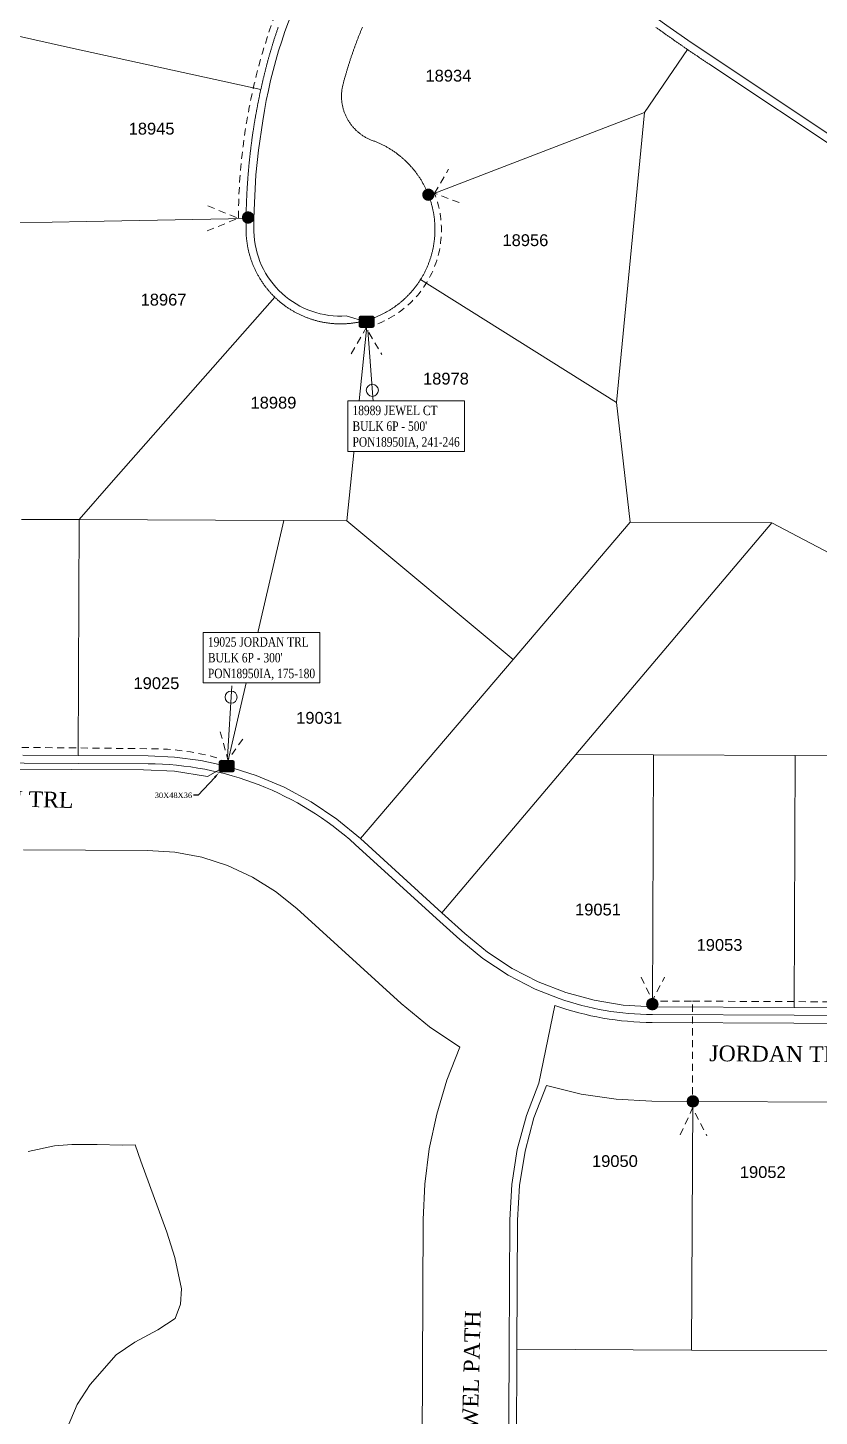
# Model space of a CAD drawing. Header units: feet. Extents: x 865220 to 2821149, y -2240498 to 944432.
# Drawn here: x 2812479 to 2812982, y 938636 to 939518 of the extents above; entities that cross this region are included whole.
import ezdxf
from ezdxf import colors
from ezdxf.entities.mleader import LeaderData, LeaderLine
from ezdxf.enums import TextEntityAlignment as Align
from ezdxf.lldxf.tags import DXFTag
from ezdxf.math import Vec2, Vec3

# ---------------------------------------------------------------- set-up
doc = ezdxf.new("R2010")
doc.units = ezdxf.units.FT
doc.header["$LTSCALE"] = 0.015
doc.header["$MEASUREMENT"] = 0
doc.linetypes.add('DASHED', pattern=[5, 3, -2])
for name, color, linetype in [('288A', 112, '288A'), ('48C', 112, '48C'), ('48D', 112, '48D'), ('Dakota County Addresses', 7, 'Continuous'), ('Dakota County Parcels', 7, 'Continuous'), ('DETAIL', 7, 'Continuous'), ('DROP BURIED', 7, 'DASHED'), ('STREET NAME', 7, 'Continuous'), ('TAIL', 1, 'MST'), ('TELEPHONE STRUCT-PROP', 6, 'Continuous'), ('TERMINALS', 7, 'Continuous')]:
    doc.layers.add(name, color=color, linetype=linetype)
doc.layers.add('RUNNING LINE (UNDERGROUND)', color=10, linetype='Continuous', lineweight=40)
doc.styles.add('Dimensions 100', font='arial.ttf')
doc.styles.add('Line', font='txt.shx', dxfattribs={"height": 3})
doc.styles.add('SIMPLEX', font='times.ttf', dxfattribs={"width": 0.8})
doc.styles.get("Standard").update_dxf_attribs({"font": 'times.ttf'})
doc.styles.add('Utilities', font='arial.ttf', dxfattribs={"height": 2.5})
tags = doc.linetypes.add('288A', pattern='A,80,-5,["288A",Line,S=1.5,R=0,X=0,Y=-1.5],-24', length=109).pattern_tags.tags
tags[6] = DXFTag(74, 10)
tags = doc.linetypes.add('48C', pattern='A,80,-5,["48C",Line,S=1.5,R=0,X=0,Y=-1.5],-20', length=105).pattern_tags.tags
tags[6] = DXFTag(74, 10)
tags = doc.linetypes.add('48D', pattern='A,80,-5,["48D",Line,S=1.5,R=0,X=0,Y=-1.5],-20', length=105).pattern_tags.tags
tags[6] = DXFTag(74, 10)
tags = doc.linetypes.add('MST', pattern='A,5,-5,5,-5,["TAIL",Line,S=1.5,R=0,X=0,Y=-1.5],-20', length=40).pattern_tags.tags
tags[10] = DXFTag(74, 10)

# ---------------------------------------------------------------- blocks, each defined once
blk = doc.blocks.new('ACMAP_ANN_TEMPLATE_Dakota County Addresses')
at = {"layer": 'Dakota County Addresses', "style": 'Dimensions 100'}
blk.add_attdef('DakotaCountyAddress', text='', height=50, dxfattribs=at).set_placement((0, 0), align=Align.CENTER)
blk = doc.blocks.new('Proposed FlowerPot')
at = {"lineweight": 5, "ltscale": 100, "true_color": 0xffffff}
h = blk.add_hatch(color=7, dxfattribs=at)
h.dxf.hatch_style = 1
h.paths.add_polyline_path([(-0.06, 0, 0.414214), (0, -0.06, 0.414214), (0.06, 0, 0.414214), (0, 0.06, 0.414214)])
at = {"lineweight": 5, "ltscale": 100}
blk.add_circle((0, 0), 0.0604, dxfattribs=at)
at = {"layer": 'RUNNING LINE (UNDERGROUND)', "color": 6, "lineweight": 5, "const_width": 0.00907, "flags": 128}
blk.add_lwpolyline([(-0.06, 0, -0.414214), (0, 0.06, -0.414214), (0.06, 0, -0.414214), (0, -0.06, -0.414214), (-0.06, 0)], format="xyb", dxfattribs=at)
at = {"color": 18, "linetype": 'ByBlock', "lineweight": 5, "ltscale": 100, "true_color": 0x000000, "style": 'Dimensions 100'}
blk.add_text('F', height=0.0744, dxfattribs=at).set_placement((-0.029, -0.037))
blk = doc.blocks.new('NEW HH')
at = {"ltscale": 40, "true_color": 0xffffff}
h = blk.add_hatch(color=7, dxfattribs=at)
h.dxf.hatch_style = 1
h.paths.add_polyline_path([(-0.061, -0.031, 0.414214), (-0.046, -0.046), (0.046, -0.046, 0.414214), (0.061, -0.031), (0.061, 0.031, 0.414214), (0.046, 0.046), (-0.046, 0.046, 0.414214), (-0.061, 0.031)])
at = {"layer": 'RUNNING LINE (UNDERGROUND)', "color": 6, "lineweight": 0, "const_width": 0.005, "flags": 128}
blk.add_lwpolyline([(-0.061, 0.031), (-0.061, -0.031, 0.414214), (-0.046, -0.046), (0.046, -0.046, 0.414214), (0.061, -0.031), (0.061, 0.031, 0.414214), (0.046, 0.046), (-0.046, 0.046, 0.414214)], format="xyb", close=True, dxfattribs=at)
at = {"layer": 'TELEPHONE STRUCT-PROP', "color": 18, "true_color": 0x000000, "style": 'Utilities'}
blk.add_text('HH', height=0.05, dxfattribs=at).set_placement((0, 0), align=Align.MIDDLE_CENTER)
blk = doc.blocks.new('TERMINAL')
at = {"lineweight": 5, "ltscale": 0.5, "flags": 128}
blk.add_lwpolyline([(-0.07, -0.65), (-0.07, 44.75)], dxfattribs=at)
at = {"lineweight": 5, "ltscale": 0.5}
blk.add_circle((-0.07, 37.61), 3.83, dxfattribs=at)

msp = doc.modelspace()

# ---------------------------------------------------------------- linework, layer by layer
at = {"layer": '288A', "lineweight": 5, "ltscale": 50, "flags": 128}
msp.add_lwpolyline([(2813070.42, 938894.83), (2813053.58, 938890.31), (2812965.6, 938890.79), (2812875.61, 938891.24, -0.084324), (2812816.43, 938901.49), (2812801.09, 938907.46), (2812784.03, 938916.26), (2812767.98, 938926.79), (2812753.23, 938938.86), (2812738.55, 938952.21), (2812686.72, 938999.34, 0.185273), (2812555.26, 939050.53), (2812510.77, 939050.75), (2812407.7, 939051.26), (2812381.33, 939052.3, -0.161092), (2812156.97, 939145.3), (2812139.07, 939161.78), (2812122.18, 939179.41), (2812105.45, 939199.32), (2812090.7, 939219.47), (2812077.29, 939240.44), (2812022.63, 939332.51), (2811974.14, 939414.19), (2811831.22, 939654.93), (2811785.28, 939732.31), (2811729.13, 939826.89), (2811701.99, 939872.6), (2811702.8, 939881.03), (2811714.14, 939881.94), (2811796, 939930.54, 0.26802), (2811897.31, 940111.11), (2811896.19, 940201.09), (2811892.59, 940490.55), (2811891.75, 940550.67), (2811889.54, 940728.58), (2811889.19, 940756.42), (2811888.22, 940783.26), (2811885.97, 940810.09), (2811882.47, 940836.67), (2811878.62, 940865.83), (2811876.17, 940895.03), (2811875.11, 940924.37), (2811874.78, 940950.87), (2811871.29, 941231.88), (2811870.98, 941257.26), (2811869.39, 941282.07, 0.233625), (2811751.67, 941464.29), (2811704.95, 941492.18), (2811680.69, 941508.12, -0.219143), (2811542.68, 941752.06), (2811530.31, 941901.64), (2811531.25, 941931.56), (2811534.67, 941960.16, -0.23519), (2811709.17, 942202.54), (2811729.85, 942212.55), (2811738.55, 942217.29), (2811746.6, 942223.54), (2811753.52, 942231.02), (2811765.86, 942249.72, -0.660055), (2811899.07, 942214.02), (2811904.77, 942206.54)], format="xyb", dxfattribs=at)
at = {"layer": '48C', "lineweight": 5, "ltscale": 50, "flags": 128}
msp.add_lwpolyline([(2813070.35, 938892.07), (2813056.78, 938884.87), (2812965.57, 938885.79), (2812875.58, 938886.24, -0.083907), (2812813.73, 938897.01), (2812803.44, 938847.64), (2812795.65, 938827.23), (2812789.81, 938805.49), (2812786.24, 938783.27), (2812784.98, 938760.93), (2812784.57, 938678.72), (2812783.73, 938508.58), (2812784.85, 938488.98, 0.287906), (2812891.97, 938356.33), (2812915.61, 938348.21), (2813077.26, 938292.71), (2813100.54, 938283.99, -0.044055), (2813171.11, 938247.82), (2813186.03, 938244.06)], format="xyb", dxfattribs=at)
at = {"layer": '48D', "lineweight": 5, "ltscale": 50, "flags": 128}
msp.add_lwpolyline([(2813501.03, 939102.46), (2813494.95, 939112.51), (2813354.8, 939205.82), (2812900.35, 939508.55), (2812884.87, 939519.37), (2812861.55, 939536.4), (2812828.14, 939562.39), (2812798.34, 939587.29), (2812781.55, 939602.09), (2812763.31, 939618.84), (2812749.95, 939631.57), (2812744.88, 939636.41), (2812727.72, 939653.69, -0.106157), (2812468.85, 940062.46), (2812460.57, 940083.23), (2812452.61, 940089.69)], format="xyb", dxfattribs=at)
at = {"layer": 'Dakota County Parcels', "lineweight": 5}
for p, q in [((2812470.99, 939512.97), (2812505.97, 939505.29)), ((2812505.97, 939505.29), (2812626.88, 939478.75)), ((2812870.52, 939464.18), (2812897.94, 939504.14)), ((2812911.45, 939495.01), (2813352.03, 939201.66)), ((2813501.03, 939102.46), (2812911.46, 939495.01)), ((2812870.52, 939464.18), (2812733.5, 939411.45)), ((2812852.73, 939280.06), (2812870.52, 939464.18)), ((2812472.46, 939394.16), (2812516.04, 939394.97)), ((2812516.04, 939394.97), (2812617.53, 939396.86)), ((2812852.73, 939280.06), (2812728.34, 939358.04)), ((2812533.38, 939230.55), (2812635.71, 939346.87)), ((2812681.53, 939204.89), (2812694.66, 939332.42)), ((2812861.51, 939204), (2812852.73, 939280.06)), ((2812511.55, 939205.74), (2812533.38, 939230.55)), ((2812474.81, 939205.65), (2812511.55, 939205.73)), ((2812510.8, 939055.75), (2812511.55, 939205.73)), ((2812511.55, 939205.73), (2812641.53, 939205.09)), ((2812605.23, 939049), (2812641.53, 939205.09)), ((2812641.53, 939205.09), (2812681.53, 939204.89)), ((2812681.53, 939204.89), (2812787.17, 939116.81)), ((2812787.17, 939116.81), (2812861.51, 939204)), ((2812861.51, 939204), (2812951.5, 939203.55)), ((2812827.02, 939056.47), (2812951.5, 939203.55)), ((2812951.5, 939203.55), (2813043.13, 939155.19)), ((2812690.13, 939003), (2812787.17, 939116.81)), ((2812475.68, 939055.93), (2812510.8, 939055.75)), ((2812510.8, 939055.75), (2812555.28, 939055.53)), ((2812741.91, 938955.91), (2812827.02, 939056.47)), ((2812827.02, 939056.47), (2812876.42, 939056.22)), ((2812875.63, 938896.24), (2812876.42, 939056.22)), ((2812876.42, 939056.22), (2812966.41, 939055.77)), ((2812965.62, 938895.79), (2812966.41, 939055.77)), ((2812966.41, 939055.77), (2813071.4, 939055.25)), ((2812690.13, 939003), (2812741.91, 938955.91)), ((2812476.03, 938995.93), (2812554.98, 938995.54)), ((2812649.77, 938958.62), (2812716.13, 938898.26)), ((2812741.91, 938955.91), (2812756.49, 938942.65)), ((2812875.63, 938896.24), (2812965.62, 938895.79)), ((2812965.62, 938895.79), (2813070.61, 938895.27)), ((2812875.33, 938836.25), (2812901.33, 938836.12)), ((2812900.56, 938678.14), (2812901.33, 938836.12)), ((2812901.33, 938836.12), (2812996.32, 938835.65)), ((2812478.98, 938804.22), (2812495.85, 938807.96)), ((2812495.85, 938807.96), (2812506.74, 938808.65)), ((2812506.74, 938808.65), (2812522.94, 938808.79)), ((2812522.94, 938808.79), (2812538.84, 938808.32)), ((2812538.84, 938808.32), (2812546.95, 938808.56)), ((2812546.95, 938808.56), (2812550.74, 938798.17)), ((2812550.74, 938798.17), (2812567.2, 938753.06)), ((2812729.28, 938619), (2812729.98, 938761.07)), ((2812789.57, 938678.69), (2812789.98, 938760.77)), ((2812567.2, 938753.06), (2812572.33, 938737)), ((2812572.33, 938737), (2812576.4, 938717.04)), ((2812576.4, 938717.04), (2812575.88, 938707.44)), ((2812575.88, 938707.44), (2812572.56, 938698.31)), ((2812572.56, 938698.31), (2812561.42, 938691.02)), ((2812561.42, 938691.02), (2812546.88, 938683.3)), ((2812535.05, 938675.1), (2812518.51, 938656.36)), ((2812546.88, 938683.3), (2812535.05, 938675.1)), ((2812789.27, 938618.7), (2812789.57, 938678.69)), ((2812789.57, 938678.69), (2812900.56, 938678.14)), ((2812900.56, 938678.14), (2812995.54, 938677.67)), ((2812518.51, 938656.36), (2812510.12, 938643.69)), ((2812510.12, 938643.69), (2812503.94, 938628.64))]:
    msp.add_line(p, q, dxfattribs=at)
for points in [[(2812637.92, 939518.36), (2812637.76, 939517.89), (2812637.6, 939517.41), (2812637.43, 939516.94), (2812637.27, 939516.47), (2812637.11, 939515.99), (2812636.95, 939515.52), (2812636.79, 939515.05), (2812636.64, 939514.57), (2812636.48, 939514.1), (2812636.32, 939513.62), (2812636.16, 939513.15), (2812636.01, 939512.67), (2812635.85, 939512.2), (2812635.7, 939511.72), (2812635.55, 939511.25), (2812635.4, 939510.77), (2812635.24, 939510.29), (2812635.09, 939509.82), (2812634.94, 939509.34), (2812634.79, 939508.86), (2812634.64, 939508.39), (2812634.5, 939507.91), (2812634.35, 939507.43), (2812634.2, 939506.95), (2812634.06, 939506.47), (2812633.91, 939506), (2812633.77, 939505.52), (2812633.62, 939505.04), (2812633.48, 939504.56), (2812633.34, 939504.08), (2812633.2, 939503.6), (2812633.06, 939503.12), (2812632.92, 939502.64), (2812632.78, 939502.16), (2812632.64, 939501.68), (2812632.5, 939501.2), (2812632.37, 939500.72), (2812632.23, 939500.24), (2812632.1, 939499.76), (2812631.96, 939499.27), (2812631.83, 939498.79), (2812631.69, 939498.31), (2812631.56, 939497.83), (2812631.43, 939497.35), (2812631.3, 939496.86), (2812631.17, 939496.38), (2812631.04, 939495.9), (2812630.91, 939495.41), (2812630.77, 939494.88)], [(2812691.44, 939518.34), (2812691.25, 939517.88), (2812691.05, 939517.42), (2812690.86, 939516.96), (2812690.67, 939516.5), (2812690.48, 939516.04), (2812690.29, 939515.57), (2812690.1, 939515.11), (2812689.91, 939514.65), (2812689.73, 939514.18), (2812689.54, 939513.72), (2812689.35, 939513.25), (2812689.17, 939512.79), (2812688.99, 939512.32), (2812688.8, 939511.86), (2812688.62, 939511.39), (2812688.44, 939510.93), (2812688.26, 939510.46), (2812688.08, 939509.99), (2812687.9, 939509.53), (2812687.73, 939509.06), (2812687.55, 939508.59), (2812687.37, 939508.12), (2812687.2, 939507.66), (2812687.03, 939507.19), (2812686.85, 939506.72), (2812686.68, 939506.25), (2812686.51, 939505.78), (2812686.34, 939505.31), (2812686.17, 939504.84), (2812686, 939504.37), (2812685.83, 939503.9), (2812685.66, 939503.43), (2812685.5, 939502.95), (2812685.33, 939502.48), (2812685.17, 939502.01), (2812685.01, 939501.54), (2812684.84, 939501.07), (2812684.68, 939500.59), (2812684.52, 939500.12), (2812684.36, 939499.65), (2812684.2, 939499.17), (2812684.04, 939498.7), (2812683.89, 939498.22), (2812683.73, 939497.75), (2812683.57, 939497.27), (2812683.42, 939496.8), (2812683.26, 939496.32), (2812683.11, 939495.85), (2812682.96, 939495.37), (2812682.81, 939494.89), (2812682.66, 939494.42), (2812682.51, 939493.94), (2812682.36, 939493.46), (2812682.21, 939492.98), (2812682.06, 939492.51), (2812681.92, 939492.03), (2812681.77, 939491.55), (2812681.63, 939491.07), (2812681.49, 939490.59), (2812681.34, 939490.11), (2812681.2, 939489.63), (2812681.06, 939489.15), (2812680.92, 939488.67), (2812680.78, 939488.19), (2812680.65, 939487.71), (2812680.51, 939487.23), (2812680.37, 939486.75), (2812680.24, 939486.27), (2812680.1, 939485.79), (2812679.97, 939485.31), (2812679.84, 939484.82), (2812679.7, 939484.34), (2812679.57, 939483.86), (2812679.44, 939483.38), (2812679.32, 939482.89), (2812679.12, 939482.16)], [(2812897.94, 939504.14), (2812897.53, 939504.42), (2812897.12, 939504.71), (2812896.71, 939504.99), (2812896.3, 939505.27), (2812895.88, 939505.56), (2812895.47, 939505.84), (2812895.06, 939506.12), (2812894.65, 939506.41), (2812894.24, 939506.69), (2812893.83, 939506.98), (2812893.42, 939507.26), (2812893.01, 939507.55), (2812892.6, 939507.83), (2812892.19, 939508.12), (2812891.77, 939508.4), (2812891.36, 939508.69), (2812890.95, 939508.97), (2812890.54, 939509.26), (2812890.13, 939509.55), (2812889.72, 939509.83), (2812889.31, 939510.12), (2812888.9, 939510.41), (2812888.5, 939510.69), (2812888.09, 939510.98), (2812887.68, 939511.27), (2812887.27, 939511.55), (2812886.86, 939511.84), (2812886.45, 939512.13), (2812886.04, 939512.42), (2812885.63, 939512.71), (2812885.22, 939512.99), (2812884.82, 939513.28), (2812884.41, 939513.57), (2812884, 939513.86), (2812883.59, 939514.15), (2812883.18, 939514.44), (2812882.78, 939514.73), (2812882.37, 939515.02), (2812881.96, 939515.31), (2812881.55, 939515.6), (2812881.15, 939515.89), (2812880.74, 939516.18), (2812880.33, 939516.47), (2812879.92, 939516.76), (2812879.52, 939517.05), (2812879.11, 939517.34), (2812878.71, 939517.63), (2812878.3, 939517.92), (2812877.89, 939518.21)], [(2812911.45, 939495.01), (2812911.04, 939495.29), (2812910.62, 939495.56), (2812910.21, 939495.84), (2812909.79, 939496.12), (2812909.37, 939496.4), (2812908.96, 939496.67), (2812908.54, 939496.95), (2812908.13, 939497.23), (2812907.71, 939497.51), (2812907.3, 939497.79), (2812906.88, 939498.07), (2812906.47, 939498.35), (2812906.05, 939498.63), (2812905.64, 939498.91), (2812905.22, 939499.19), (2812904.81, 939499.46), (2812904.4, 939499.74), (2812903.98, 939500.03), (2812903.57, 939500.31), (2812903.15, 939500.59), (2812902.74, 939500.87), (2812902.33, 939501.15), (2812901.91, 939501.43), (2812901.5, 939501.71), (2812901.09, 939501.99), (2812900.67, 939502.27), (2812900.26, 939502.55), (2812899.85, 939502.84), (2812899.44, 939503.12), (2812899.02, 939503.4), (2812898.61, 939503.68), (2812897.94, 939504.14)], [(2812630.77, 939494.88), (2812630.65, 939494.4), (2812630.52, 939493.91), (2812630.39, 939493.43), (2812630.27, 939492.95), (2812630.14, 939492.46), (2812630.02, 939491.98), (2812629.9, 939491.49), (2812629.77, 939491.01), (2812629.65, 939490.52), (2812629.53, 939490.04), (2812629.41, 939489.55), (2812629.29, 939489.07), (2812629.17, 939488.58), (2812629.05, 939488.1), (2812628.93, 939487.61), (2812628.81, 939487.13), (2812628.7, 939486.64), (2812628.58, 939486.15), (2812628.46, 939485.67), (2812628.35, 939485.18), (2812628.23, 939484.69), (2812628.12, 939484.21), (2812628.01, 939483.72), (2812627.89, 939483.23), (2812627.78, 939482.75), (2812627.67, 939482.26), (2812627.56, 939481.77), (2812627.45, 939481.28), (2812627.34, 939480.8), (2812627.23, 939480.31), (2812627.12, 939479.82), (2812627.01, 939479.33), (2812626.88, 939478.75)], [(2812626.88, 939478.75), (2812626.77, 939478.26), (2812626.67, 939477.77), (2812626.56, 939477.28), (2812626.46, 939476.79), (2812626.35, 939476.3), (2812626.25, 939475.82), (2812626.14, 939475.33), (2812626.04, 939474.84), (2812625.94, 939474.35), (2812625.84, 939473.86), (2812625.74, 939473.37), (2812625.64, 939472.88), (2812625.54, 939472.39), (2812625.44, 939471.9), (2812625.34, 939471.41), (2812625.24, 939470.92), (2812625.15, 939470.43), (2812625.05, 939469.94), (2812624.95, 939469.45), (2812624.86, 939468.96), (2812624.76, 939468.46), (2812624.67, 939467.97), (2812624.58, 939467.48), (2812624.48, 939466.99), (2812624.39, 939466.5), (2812624.3, 939466.01), (2812624.21, 939465.52), (2812624.12, 939465.03), (2812624.03, 939464.53), (2812623.94, 939464.04), (2812623.85, 939463.55), (2812623.76, 939463.06), (2812623.67, 939462.57), (2812623.59, 939462.07), (2812623.5, 939461.58), (2812623.41, 939461.09), (2812623.33, 939460.6), (2812623.25, 939460.1), (2812623.16, 939459.61), (2812623.08, 939459.12), (2812623, 939458.62), (2812622.91, 939458.13), (2812622.83, 939457.64), (2812622.75, 939457.14), (2812622.67, 939456.65), (2812622.59, 939456.16), (2812622.51, 939455.66), (2812622.44, 939455.17), (2812622.36, 939454.68), (2812622.28, 939454.18), (2812622.2, 939453.69), (2812622.13, 939453.19), (2812622.05, 939452.7), (2812621.98, 939452.2), (2812621.9, 939451.71), (2812621.83, 939451.22), (2812621.76, 939450.72), (2812621.69, 939450.23), (2812621.61, 939449.73), (2812621.54, 939449.24), (2812621.47, 939448.74), (2812621.4, 939448.25), (2812621.33, 939447.75), (2812621.27, 939447.26), (2812621.2, 939446.76), (2812621.13, 939446.27), (2812621.06, 939445.77), (2812621, 939445.27), (2812620.93, 939444.78), (2812620.87, 939444.28), (2812620.8, 939443.79), (2812620.74, 939443.29), (2812620.68, 939442.8), (2812620.62, 939442.3), (2812620.55, 939441.8), (2812620.49, 939441.31), (2812620.43, 939440.81), (2812620.37, 939440.31), (2812620.31, 939439.82), (2812620.25, 939439.32), (2812620.2, 939438.82), (2812620.14, 939438.33), (2812620.08, 939437.83), (2812620.03, 939437.33), (2812619.97, 939436.84), (2812619.92, 939436.34), (2812619.86, 939435.84), (2812619.81, 939435.35), (2812619.75, 939434.85), (2812619.7, 939434.35), (2812619.65, 939433.86), (2812619.6, 939433.36), (2812619.55, 939432.86), (2812619.5, 939432.36), (2812619.45, 939431.87), (2812619.4, 939431.37), (2812619.35, 939430.87), (2812619.3, 939430.37), (2812619.26, 939429.87), (2812619.21, 939429.38), (2812619.17, 939428.88), (2812619.12, 939428.38), (2812619.08, 939427.88), (2812619.03, 939427.39), (2812618.99, 939426.89), (2812618.95, 939426.39), (2812618.9, 939425.89), (2812618.86, 939425.39), (2812618.82, 939424.89), (2812618.78, 939424.4), (2812618.74, 939423.9), (2812618.7, 939423.4), (2812618.67, 939422.9), (2812618.63, 939422.4), (2812618.59, 939421.9), (2812618.56, 939421.41), (2812618.52, 939420.91), (2812618.48, 939420.41), (2812618.45, 939419.91), (2812618.42, 939419.41), (2812618.38, 939418.91), (2812618.35, 939418.41), (2812618.32, 939417.91), (2812618.29, 939417.41), (2812618.26, 939416.92), (2812618.23, 939416.42), (2812618.2, 939415.92), (2812618.17, 939415.42), (2812618.14, 939414.92), (2812618.11, 939414.42), (2812618.08, 939413.92), (2812618.06, 939413.42), (2812618.03, 939412.92), (2812618.01, 939412.42), (2812617.98, 939411.92), (2812617.96, 939411.42), (2812617.93, 939410.93), (2812617.91, 939410.43), (2812617.89, 939409.93), (2812617.87, 939409.43), (2812617.85, 939408.93), (2812617.83, 939408.43), (2812617.81, 939407.93), (2812617.79, 939407.43), (2812617.77, 939406.93), (2812617.75, 939406.43), (2812617.73, 939405.93), (2812617.72, 939405.43), (2812617.7, 939404.93), (2812617.69, 939404.43), (2812617.67, 939403.93), (2812617.66, 939403.43), (2812617.64, 939402.93), (2812617.63, 939402.43), (2812617.62, 939401.93), (2812617.61, 939401.43), (2812617.6, 939400.93), (2812617.59, 939400.43), (2812617.58, 939399.93), (2812617.57, 939399.43), (2812617.56, 939398.93), (2812617.55, 939398.43), (2812617.54, 939397.93), (2812617.54, 939397.43), (2812617.53, 939396.86)], [(2812679.12, 939482.16), (2812679, 939481.68), (2812678.88, 939481.19), (2812678.78, 939480.7), (2812678.68, 939480.21), (2812678.59, 939479.72), (2812678.5, 939479.23), (2812678.43, 939478.73), (2812678.36, 939478.24), (2812678.31, 939477.74), (2812678.26, 939477.24), (2812678.22, 939476.74), (2812678.18, 939476.24), (2812678.16, 939475.75), (2812678.14, 939475.25), (2812678.13, 939474.75), (2812678.14, 939474.25), (2812678.14, 939473.75), (2812678.16, 939473.25), (2812678.19, 939472.75), (2812678.22, 939472.25), (2812678.26, 939471.75), (2812678.31, 939471.25), (2812678.37, 939470.76), (2812678.44, 939470.26), (2812678.51, 939469.77), (2812678.6, 939469.27), (2812678.69, 939468.78), (2812678.79, 939468.29), (2812678.9, 939467.8), (2812679.01, 939467.32), (2812679.14, 939466.83), (2812679.27, 939466.35), (2812679.41, 939465.87), (2812679.56, 939465.39), (2812679.71, 939464.92), (2812679.88, 939464.45), (2812680.05, 939463.98), (2812680.23, 939463.51), (2812680.42, 939463.05), (2812680.61, 939462.59), (2812680.82, 939462.13), (2812681.03, 939461.68), (2812681.24, 939461.23), (2812681.47, 939460.78), (2812681.7, 939460.34), (2812681.94, 939459.9), (2812682.19, 939459.47), (2812682.44, 939459.04), (2812682.71, 939458.61), (2812682.97, 939458.19), (2812683.25, 939457.77), (2812683.53, 939457.36), (2812683.82, 939456.95), (2812684.12, 939456.55), (2812684.42, 939456.15), (2812684.73, 939455.76), (2812685.05, 939455.37), (2812685.37, 939454.99), (2812685.7, 939454.61), (2812686.03, 939454.24), (2812686.37, 939453.88), (2812686.72, 939453.52), (2812687.08, 939453.16), (2812687.43, 939452.81), (2812687.8, 939452.47), (2812688.17, 939452.14), (2812688.55, 939451.81), (2812688.93, 939451.48), (2812689.31, 939451.17), (2812689.71, 939450.86), (2812690.1, 939450.55), (2812690.5, 939450.26), (2812690.91, 939449.96), (2812691.32, 939449.68), (2812691.74, 939449.4), (2812692.16, 939449.13), (2812692.59, 939448.87), (2812693.02, 939448.62), (2812693.45, 939448.37), (2812693.89, 939448.13), (2812694.33, 939447.89), (2812694.78, 939447.67), (2812695.22, 939447.45), (2812695.68, 939447.24), (2812696.13, 939447.03), (2812696.59, 939446.84), (2812697.06, 939446.65), (2812697.92, 939446.32)], [(2812733.5, 939411.45), (2812733.31, 939411.92), (2812733.13, 939412.38), (2812732.94, 939412.85), (2812732.75, 939413.31), (2812732.55, 939413.77), (2812732.35, 939414.23), (2812732.14, 939414.68), (2812731.94, 939415.14), (2812731.72, 939415.59), (2812731.51, 939416.04), (2812731.29, 939416.49), (2812731.07, 939416.94), (2812730.84, 939417.38), (2812730.61, 939417.82), (2812730.37, 939418.27), (2812730.14, 939418.71), (2812729.89, 939419.14), (2812729.65, 939419.58), (2812729.4, 939420.01), (2812729.15, 939420.44), (2812728.89, 939420.87), (2812728.63, 939421.3), (2812728.37, 939421.73), (2812728.1, 939422.15), (2812727.83, 939422.57), (2812727.56, 939422.99), (2812727.28, 939423.4), (2812727, 939423.82), (2812726.71, 939424.23), (2812726.43, 939424.64), (2812726.13, 939425.04), (2812725.84, 939425.45), (2812725.54, 939425.85), (2812725.24, 939426.25), (2812724.94, 939426.64), (2812724.63, 939427.04), (2812724.32, 939427.43), (2812724, 939427.82), (2812723.69, 939428.2), (2812723.36, 939428.59), (2812723.04, 939428.97), (2812722.71, 939429.35), (2812722.38, 939429.72), (2812722.05, 939430.09), (2812721.71, 939430.46), (2812721.37, 939430.83), (2812721.03, 939431.2), (2812720.69, 939431.56), (2812720.34, 939431.92), (2812719.99, 939432.27), (2812719.63, 939432.62), (2812719.27, 939432.97), (2812718.91, 939433.32), (2812718.55, 939433.66), (2812718.18, 939434), (2812717.82, 939434.34), (2812717.44, 939434.68), (2812717.07, 939435.01), (2812716.69, 939435.33), (2812716.31, 939435.66), (2812715.93, 939435.98), (2812715.54, 939436.3), (2812715.16, 939436.62), (2812714.77, 939436.93), (2812714.37, 939437.24), (2812713.98, 939437.54), (2812713.58, 939437.84), (2812713.18, 939438.14), (2812712.78, 939438.44), (2812712.37, 939438.73), (2812711.96, 939439.02), (2812711.55, 939439.31), (2812711.14, 939439.59), (2812710.72, 939439.87), (2812710.31, 939440.14), (2812709.89, 939440.41), (2812709.46, 939440.68), (2812709.04, 939440.95), (2812708.61, 939441.21), (2812708.18, 939441.46), (2812707.75, 939441.72), (2812707.32, 939441.97), (2812706.89, 939442.21), (2812706.45, 939442.46), (2812706.01, 939442.7), (2812705.57, 939442.93), (2812705.13, 939443.16), (2812704.68, 939443.39), (2812704.24, 939443.62), (2812703.79, 939443.84), (2812703.34, 939444.06), (2812702.88, 939444.27), (2812702.43, 939444.48), (2812701.98, 939444.68), (2812701.52, 939444.89), (2812701.06, 939445.08), (2812700.6, 939445.28), (2812700.14, 939445.47), (2812699.67, 939445.66), (2812699.21, 939445.84), (2812698.74, 939446.02), (2812697.92, 939446.32)], [(2812728.34, 939358.04), (2812728.6, 939358.47), (2812728.86, 939358.89), (2812729.12, 939359.32), (2812729.37, 939359.75), (2812729.62, 939360.19), (2812729.86, 939360.62), (2812730.11, 939361.06), (2812730.35, 939361.5), (2812730.58, 939361.94), (2812730.81, 939362.38), (2812731.04, 939362.83), (2812731.26, 939363.28), (2812731.48, 939363.73), (2812731.7, 939364.18), (2812731.91, 939364.63), (2812732.12, 939365.08), (2812732.33, 939365.54), (2812732.53, 939366), (2812732.72, 939366.46), (2812732.92, 939366.92), (2812733.11, 939367.38), (2812733.29, 939367.84), (2812733.47, 939368.31), (2812733.65, 939368.78), (2812733.83, 939369.24), (2812734, 939369.71), (2812734.16, 939370.19), (2812734.33, 939370.66), (2812734.48, 939371.13), (2812734.64, 939371.61), (2812734.79, 939372.09), (2812734.94, 939372.56), (2812735.08, 939373.04), (2812735.22, 939373.52), (2812735.35, 939374), (2812735.48, 939374.49), (2812735.61, 939374.97), (2812735.73, 939375.46), (2812735.85, 939375.94), (2812735.96, 939376.43), (2812736.07, 939376.92), (2812736.18, 939377.4), (2812736.28, 939377.89), (2812736.38, 939378.38), (2812736.47, 939378.87), (2812736.56, 939379.37), (2812736.65, 939379.86), (2812736.73, 939380.35), (2812736.81, 939380.85), (2812736.88, 939381.34), (2812736.95, 939381.84), (2812737.02, 939382.33), (2812737.08, 939382.83), (2812737.14, 939383.32), (2812737.19, 939383.82), (2812737.24, 939384.32), (2812737.28, 939384.82), (2812737.32, 939385.32), (2812737.36, 939385.81), (2812737.39, 939386.31), (2812737.42, 939386.81), (2812737.44, 939387.31), (2812737.46, 939387.81), (2812737.48, 939388.31), (2812737.49, 939388.81), (2812737.5, 939389.31), (2812737.5, 939389.81), (2812737.5, 939390.31), (2812737.49, 939390.81), (2812737.48, 939391.31), (2812737.47, 939391.81), (2812737.45, 939392.31), (2812737.43, 939392.81), (2812737.4, 939393.31), (2812737.37, 939393.81), (2812737.34, 939394.31), (2812737.3, 939394.8), (2812737.26, 939395.3), (2812737.21, 939395.8), (2812737.16, 939396.3), (2812737.1, 939396.79), (2812737.04, 939397.29), (2812736.98, 939397.79), (2812736.91, 939398.28), (2812736.84, 939398.78), (2812736.76, 939399.27), (2812736.68, 939399.76), (2812736.6, 939400.26), (2812736.51, 939400.75), (2812736.42, 939401.24), (2812736.32, 939401.73), (2812736.22, 939402.22), (2812736.12, 939402.71), (2812736.01, 939403.2), (2812735.9, 939403.68), (2812735.78, 939404.17), (2812735.66, 939404.66), (2812735.53, 939405.14), (2812735.4, 939405.62), (2812735.27, 939406.1), (2812735.13, 939406.59), (2812734.99, 939407.07), (2812734.85, 939407.54), (2812734.7, 939408.02), (2812734.55, 939408.5), (2812734.39, 939408.97), (2812734.23, 939409.45), (2812734.06, 939409.92), (2812733.89, 939410.39), (2812733.72, 939410.86), (2812733.5, 939411.45)], [(2812617.53, 939396.86), (2812617.52, 939396.36), (2812617.52, 939395.86), (2812617.51, 939395.36), (2812617.51, 939394.86), (2812617.51, 939394.36), (2812617.51, 939393.86), (2812617.5, 939393.36), (2812617.5, 939392.86), (2812617.5, 939392.36), (2812617.5, 939391.86), (2812617.5, 939391.36), (2812617.51, 939390.86), (2812617.51, 939390.36), (2812617.51, 939389.49)], [(2812617.51, 939389.49), (2812617.52, 939388.99), (2812617.53, 939388.49), (2812617.54, 939387.99), (2812617.56, 939387.49), (2812617.58, 939386.99), (2812617.61, 939386.49), (2812617.64, 939385.99), (2812617.67, 939385.49), (2812617.71, 939384.99), (2812617.76, 939384.5), (2812617.8, 939384), (2812617.85, 939383.5), (2812617.91, 939383), (2812617.97, 939382.51), (2812618.03, 939382.01), (2812618.1, 939381.52), (2812618.17, 939381.02), (2812618.25, 939380.53), (2812618.33, 939380.03), (2812618.41, 939379.54), (2812618.5, 939379.05), (2812618.6, 939378.56), (2812618.69, 939378.07), (2812618.79, 939377.58), (2812618.9, 939377.09), (2812619.01, 939376.6), (2812619.12, 939376.11), (2812619.24, 939375.63), (2812619.36, 939375.14), (2812619.48, 939374.66), (2812619.61, 939374.18), (2812619.74, 939373.69), (2812619.88, 939373.21), (2812620.02, 939372.73), (2812620.17, 939372.26), (2812620.32, 939371.78), (2812620.47, 939371.3), (2812620.63, 939370.83), (2812620.79, 939370.35), (2812620.95, 939369.88), (2812621.12, 939369.41), (2812621.29, 939368.94), (2812621.47, 939368.48), (2812621.65, 939368.01), (2812621.84, 939367.54), (2812622.02, 939367.08), (2812622.22, 939366.62), (2812622.41, 939366.16), (2812622.61, 939365.7), (2812622.82, 939365.24), (2812623.02, 939364.79), (2812623.23, 939364.34), (2812623.45, 939363.89), (2812623.67, 939363.44), (2812623.89, 939362.99), (2812624.12, 939362.54), (2812624.35, 939362.1), (2812624.58, 939361.66), (2812624.82, 939361.22), (2812625.06, 939360.78), (2812625.3, 939360.34), (2812625.55, 939359.91), (2812625.8, 939359.48), (2812626.06, 939359.05), (2812626.32, 939358.62), (2812626.58, 939358.19), (2812626.85, 939357.77), (2812627.12, 939357.35), (2812627.39, 939356.93), (2812627.67, 939356.51), (2812627.95, 939356.1), (2812628.23, 939355.69), (2812628.52, 939355.28), (2812628.81, 939354.87), (2812629.1, 939354.47), (2812629.4, 939354.06), (2812629.7, 939353.67), (2812630, 939353.27), (2812630.31, 939352.87), (2812630.62, 939352.48), (2812630.93, 939352.09), (2812631.25, 939351.71), (2812631.57, 939351.32), (2812631.89, 939350.94), (2812632.22, 939350.56), (2812632.55, 939350.18), (2812632.88, 939349.81), (2812633.22, 939349.44), (2812633.55, 939349.07), (2812633.9, 939348.71), (2812634.24, 939348.35), (2812634.59, 939347.99), (2812634.94, 939347.63), (2812635.29, 939347.28), (2812635.71, 939346.87)], [(2812694.66, 939332.42), (2812695.14, 939332.57), (2812695.62, 939332.71), (2812696.09, 939332.87), (2812696.57, 939333.02), (2812697.04, 939333.19), (2812697.51, 939333.35), (2812697.98, 939333.52), (2812698.45, 939333.69), (2812698.92, 939333.87), (2812699.39, 939334.05), (2812699.85, 939334.23), (2812700.31, 939334.42), (2812700.78, 939334.61), (2812701.24, 939334.81), (2812701.69, 939335.01), (2812702.15, 939335.21), (2812702.61, 939335.42), (2812703.06, 939335.63), (2812703.51, 939335.84), (2812703.96, 939336.06), (2812704.41, 939336.29), (2812704.85, 939336.51), (2812705.3, 939336.74), (2812705.74, 939336.98), (2812706.18, 939337.21), (2812706.62, 939337.45), (2812707.05, 939337.7), (2812707.49, 939337.95), (2812707.92, 939338.2), (2812708.35, 939338.45), (2812708.78, 939338.71), (2812709.2, 939338.97), (2812709.63, 939339.24), (2812710.05, 939339.51), (2812710.47, 939339.78), (2812710.88, 939340.06), (2812711.3, 939340.34), (2812711.71, 939340.62), (2812712.12, 939340.91), (2812712.53, 939341.2), (2812712.93, 939341.49), (2812713.33, 939341.79), (2812713.73, 939342.09), (2812714.13, 939342.39), (2812714.52, 939342.7), (2812714.92, 939343.01), (2812715.31, 939343.32), (2812715.69, 939343.64), (2812716.08, 939343.96), (2812716.46, 939344.28), (2812716.84, 939344.61), (2812717.21, 939344.94), (2812717.59, 939345.27), (2812717.96, 939345.61), (2812718.33, 939345.94), (2812718.69, 939346.29), (2812719.05, 939346.63), (2812719.41, 939346.98), (2812719.77, 939347.33), (2812720.12, 939347.68), (2812720.47, 939348.04), (2812720.82, 939348.4), (2812721.16, 939348.76), (2812721.51, 939349.13), (2812721.84, 939349.5), (2812722.18, 939349.87), (2812722.51, 939350.24), (2812722.84, 939350.62), (2812723.17, 939351), (2812723.49, 939351.38), (2812723.81, 939351.76), (2812724.12, 939352.15), (2812724.44, 939352.54), (2812724.75, 939352.93), (2812725.05, 939353.33), (2812725.36, 939353.72), (2812725.66, 939354.12), (2812725.95, 939354.53), (2812726.25, 939354.93), (2812726.54, 939355.34), (2812726.82, 939355.75), (2812727.11, 939356.16), (2812727.39, 939356.57), (2812727.66, 939356.99), (2812727.93, 939357.41), (2812728.34, 939358.04)], [(2812635.71, 939346.87), (2812636.07, 939346.52), (2812636.44, 939346.18), (2812636.8, 939345.84), (2812637.17, 939345.5), (2812637.54, 939345.16), (2812637.92, 939344.83), (2812638.29, 939344.5), (2812638.67, 939344.18), (2812639.05, 939343.86), (2812639.44, 939343.54), (2812639.83, 939343.22), (2812640.22, 939342.91), (2812640.61, 939342.6), (2812641.01, 939342.3), (2812641.4, 939341.99), (2812641.8, 939341.69), (2812642.21, 939341.4), (2812642.61, 939341.11), (2812643.02, 939340.82), (2812643.43, 939340.53), (2812643.84, 939340.25), (2812644.26, 939339.97), (2812644.68, 939339.69), (2812645.1, 939339.42), (2812645.52, 939339.15), (2812645.94, 939338.89), (2812646.37, 939338.63), (2812646.8, 939338.37), (2812647.23, 939338.12), (2812647.66, 939337.87), (2812648.09, 939337.62), (2812648.53, 939337.38), (2812648.97, 939337.14), (2812649.41, 939336.9), (2812649.85, 939336.67), (2812650.3, 939336.44), (2812650.74, 939336.21), (2812651.19, 939335.99), (2812651.64, 939335.78), (2812652.1, 939335.56), (2812652.55, 939335.35), (2812653, 939335.15), (2812653.46, 939334.94), (2812653.92, 939334.75), (2812654.38, 939334.55), (2812654.84, 939334.36), (2812655.31, 939334.17), (2812655.77, 939333.99), (2812656.24, 939333.81), (2812656.71, 939333.64), (2812657.18, 939333.46), (2812657.65, 939333.3), (2812658.12, 939333.13), (2812658.59, 939332.97), (2812659.07, 939332.82), (2812659.55, 939332.67), (2812660.02, 939332.52), (2812660.5, 939332.38), (2812660.98, 939332.24), (2812661.46, 939332.1), (2812661.95, 939331.97), (2812662.43, 939331.84), (2812662.91, 939331.72), (2812663.4, 939331.6), (2812663.89, 939331.48), (2812664.37, 939331.37), (2812664.86, 939331.26), (2812665.35, 939331.16), (2812665.84, 939331.06), (2812666.33, 939330.97), (2812666.82, 939330.87), (2812667.31, 939330.79), (2812667.81, 939330.7), (2812668.3, 939330.63), (2812668.8, 939330.55), (2812669.29, 939330.48), (2812669.79, 939330.41), (2812670.28, 939330.35), (2812670.78, 939330.29), (2812671.28, 939330.24), (2812671.77, 939330.19), (2812672.27, 939330.14), (2812672.77, 939330.1), (2812673.27, 939330.07), (2812673.77, 939330.03), (2812674.27, 939330), (2812674.77, 939329.98), (2812675.26, 939329.96), (2812675.76, 939329.94), (2812676.26, 939329.93), (2812676.76, 939329.92), (2812677.26, 939329.92), (2812677.76, 939329.92), (2812678.26, 939329.92), (2812678.76, 939329.93), (2812679.26, 939329.94), (2812679.76, 939329.96), (2812680.26, 939329.98), (2812680.76, 939330), (2812681.26, 939330.03), (2812681.76, 939330.07), (2812682.26, 939330.1), (2812682.76, 939330.15), (2812683.25, 939330.19), (2812683.75, 939330.24), (2812684.25, 939330.3), (2812684.75, 939330.35), (2812685.24, 939330.42), (2812685.74, 939330.48), (2812686.23, 939330.55), (2812686.73, 939330.63), (2812687.22, 939330.71), (2812687.71, 939330.79), (2812688.2, 939330.88), (2812688.7, 939330.97), (2812689.19, 939331.06), (2812689.68, 939331.16), (2812690.17, 939331.27), (2812690.65, 939331.37), (2812691.14, 939331.49), (2812691.63, 939331.6), (2812692.11, 939331.72), (2812692.6, 939331.85), (2812693.08, 939331.97), (2812693.56, 939332.1), (2812694.04, 939332.24), (2812694.66, 939332.42)], [(2812605.23, 939049), (2812588.78, 939052.56), (2812572.09, 939054.74), (2812555.28, 939055.53)], [(2812690.13, 939003), (2812675.09, 939015.4), (2812658.93, 939026.3), (2812641.79, 939035.58), (2812623.83, 939043.18), (2812605.23, 939049)], [(2812649.77, 938958.62), (2812636.26, 938969.47), (2812621.53, 938978.6), (2812605.8, 938985.86), (2812589.3, 938991.15), (2812572.28, 938994.4), (2812554.98, 938995.54)], [(2812756.49, 938942.65), (2812770.95, 938930.83), (2812786.56, 938920.58), (2812803.15, 938912.02), (2812820.55, 938905.24), (2812838.56, 938900.32), (2812856.99, 938897.31), (2812875.63, 938896.24)], [(2812716.13, 938898.26), (2812734.09, 938883.48), (2812753.39, 938870.5)], [(2812753.39, 938870.5), (2812745.14, 938849.53), (2812738.63, 938827.96), (2812733.92, 938805.93), (2812731.03, 938783.58), (2812729.98, 938761.07)], [(2812808.26, 938846.22), (2812800.41, 938825.68), (2812794.71, 938804.44), (2812791.22, 938782.73), (2812789.98, 938760.77)], [(2812808.26, 938846.22), (2812830.27, 938840.78), (2812852.69, 938837.44), (2812875.33, 938836.25)]]:
    msp.add_lwpolyline(points, dxfattribs=at)
at = {"layer": 'DROP BURIED', "lineweight": 5, "ltscale": 100, "flags": 128}
for points in [[(2812647.49, 939554.23, 0.107595), (2812612.64, 939397.04)], [(2812694.17, 939327.65, 0.446966), (2812737.21, 939412.9), (2812754.33, 939406.42)], [(2812407.58, 939060.43), (2812414.54, 939061.6), (2812560.15, 939060.04, -0.062619), (2812599.08, 939054.33), (2812602.97, 939051.74)]]:
    msp.add_lwpolyline(points, format="xyb", dxfattribs=at)
for points in [[(2812737.21, 939412.9), (2812746.18, 939428.21)], [(2812592.89, 939388.89), (2812612.52, 939397.01), (2812593.3, 939404.8)], [(2812684.32, 939310.98), (2812693.81, 939327.42), (2812703.75, 939310.35)], [(2812601.09, 939070.82), (2812605.96, 939053.1), (2812616.28, 939067.35)], [(2812868.5, 938914.97), (2812875.59, 938900.21), (2812883.41, 938915.07)], [(2812901.16, 938840.56), (2812901.16, 938899.76), (2812879.84, 938899.76)], [(2812901.16, 938899.76), (2813060.96, 938899.07), (2813066.65, 938897.7)], [(2812893.18, 938814.89), (2812901.16, 938831.96), (2812910.26, 938814.26)]]:
    msp.add_lwpolyline(points, dxfattribs=at)
at = {"layer": 'TAIL', "lineweight": 5, "ltscale": 50, "flags": 128}
msp.add_lwpolyline([(2812723.69, 939649.72), (2812721.5, 939640.55, 0.162847), (2812628.11, 939458.87), (2812625.4, 939440.2), (2812623.81, 939424.5), (2812622.77, 939406.72), (2812622.53, 939396.8), (2812622.53, 939388.55, 0.428172), (2812681.14, 939334.94), (2812693.64, 939331.12, 1.187849)], format="xyb", dxfattribs=at)

# ---------------------------------------------------------------- block references
at = {"lineweight": 5}
for name, p, xscale, yscale, zscale in [('Proposed FlowerPot', (2812733.31, 939411.92), 60, 60, 30), ('Proposed FlowerPot', (2812618.79, 939397.46), 60, 60, 30), ('NEW HH', (2812694.07, 939331.25), 80, 80, 40), ('NEW HH', (2812605.23, 939049), 80, 80, 40), ('Proposed FlowerPot', (2812875.56, 938897.88), 60, 60, 30), ('Proposed FlowerPot', (2812901.33, 938836.12), 60, 60, 30)]:
    msp.add_blockref(name, p, dxfattribs=dict(at, xscale=xscale, yscale=yscale, zscale=zscale))
at = {"layer": 'Dakota County Addresses', "lineweight": 5, "xscale": 0.15, "yscale": 0.15, "zscale": 0.15}
for p, values in [((2812746.04, 939483.78), {'DakotaCountyAddress': '18934'}), ((2812557.48, 939450.12), {'DakotaCountyAddress': '18945'}), ((2812794.95, 939379.3), {'DakotaCountyAddress': '18956'}), ((2812565.07, 939341.53), {'DakotaCountyAddress': '18967'}), ((2812744.47, 939291.38), {'DakotaCountyAddress': '18978'}), ((2812634.9, 939276.12), {'DakotaCountyAddress': '18989'}), ((2812560.56, 939097.96), {'DakotaCountyAddress': '19025'}), ((2812663.91, 939075.95), {'DakotaCountyAddress': '19031'}), ((2812841.06, 938954.21), {'DakotaCountyAddress': '19051'}), ((2812918.26, 938931.74), {'DakotaCountyAddress': '19053'}), ((2812851.81, 938794.45), {'DakotaCountyAddress': '19050'}), ((2812945.73, 938787.47), {'DakotaCountyAddress': '19052'})]:
    msp.add_blockref('ACMAP_ANN_TEMPLATE_Dakota County Addresses', p, dxfattribs=at).add_auto_attribs(values)
at = {"layer": 'TERMINALS', "lineweight": 5, "ltscale": 0.5, "xscale": -1, "rotation": 184.399964999136}
msp.add_blockref('TERMINAL', (2812694.9, 939325.22), dxfattribs=at)

# ---------------------------------------------------------------- texts
at = {"layer": 'STREET NAME', "lineweight": 5, "ltscale": 40, "char_height": 10, "attachment_point": 1}
for s, insert, rotation in [('JORDAN TRL', (2812416.12, 939034.72), 358.55666), ('JORDAN TRL', (2812911.84, 938871.66), 359.53497), ('JEWEL PATH', (2812754.28, 938612.4), 88.55666)]:
    msp.add_mtext(s, dxfattribs=dict(at, insert=insert, rotation=rotation))

# ---------------------------------------------------------------- next in the draw order: texts
at = {"layer": 'TERMINALS', "lineweight": 5, "ltscale": 0.5, "char_height": 6, "attachment_point": 1, "style": 'SIMPLEX', "bg_fill": 19, "box_fill_scale": 1.5, "bg_fill_color": 256, "bg_fill_transparency": 0}
for s, insert in [("18989 JEWEL CT\\PBULK 6P - 500'\\PPON18950IA, 241-246", (2812685.14, 939277.95)), ("19025 JORDAN TRL\\PBULK 6P - 300'\\PPON18950IA, 175-180", (2812593.28, 939130.92))]:
    msp.add_mtext(s, dxfattribs=dict(at, insert=insert))

# ---------------------------------------------------------------- next in the draw order: linework, layer by layer
at = {"layer": 'TAIL', "lineweight": 5, "ltscale": 50, "flags": 128}
msp.add_lwpolyline([(2812125.99, 939183.06), (2812125.16, 939171.86, 0.208998), (2812397.64, 939047.99), (2812415.04, 939047.27), (2812552.4, 939046.72), (2812571.96, 939045.86), (2812593.06, 939042.4), (2812605.18, 939049.43)], format="xyb", dxfattribs=at)

# ---------------------------------------------------------------- next in the draw order: block references
at = {"layer": 'TERMINALS', "lineweight": 5, "ltscale": 0.5, "xscale": -1, "rotation": 356.513322070115}
msp.add_blockref('TERMINAL', (2812605.62, 939055.3), dxfattribs=at)

# ---------------------------------------------------------------- next in the draw order: leaders
at = {"layer": 'DETAIL', "lineweight": 5, "ltscale": 5}
ml = msp.add_multileader_mtext('Standard', dxfattribs=at)
ml.set_content('30X48X36', color=256)
ml.set_leader_properties()
ml.build(insert=Vec2(0, 0))
ml.multileader.update_dxf_attribs({"has_text_frame": 1, "text_left_attachment_type": 2, "text_right_attachment_type": 2, "dogleg_length": 3})
ctx = ml.context
ctx.base_point, ctx.char_height, ctx.landing_gap_size, ctx.plane_origin = Vec3(2812558.57, 939030.49), 3.5, 1.5, Vec3(2812587.4, 939046.12)
ctx.left_attachment, ctx.right_attachment, ctx.text_align_type = 2, 2, 1
notes = []
notes.append((ctx, [(0, (1, 1, 0), (2812587.13, 939030.49), (-1, 0), 3, [(0, [(2812600.27, 939044.82)], 0, [])])]))
ctx.mtext.insert, ctx.mtext.alignment, ctx.mtext.flow_direction = Vec3(2812571.35, 939032.27), 2, 5
ctx.mtext.has_bg_fill, ctx.mtext.bg_color, ctx.mtext.bg_scale_factor, ctx.mtext.bg_transparency, ctx.mtext.use_window_bg_color = 1, -1027028792, 1.5, 0, 1
for ctx, leaders in notes:
    for number, flags, end, landing, length, lines in leaders:
        leader = LeaderData()
        leader.index, (leader.has_last_leader_line, leader.has_dogleg_vector, leader.attachment_direction) = number, flags
        leader.last_leader_point, leader.dogleg_vector, leader.dogleg_length = Vec3(end), Vec3(landing), length
        for number, points, colour, breaks in lines:
            line = LeaderLine()
            line.index, line.vertices, line.color, line.breaks = number, Vec3.list(points), colors.encode_raw_color(colour), breaks
            leader.lines.append(line)
        ctx.leaders.append(leader)

doc.saveas('drawing.dxf')
